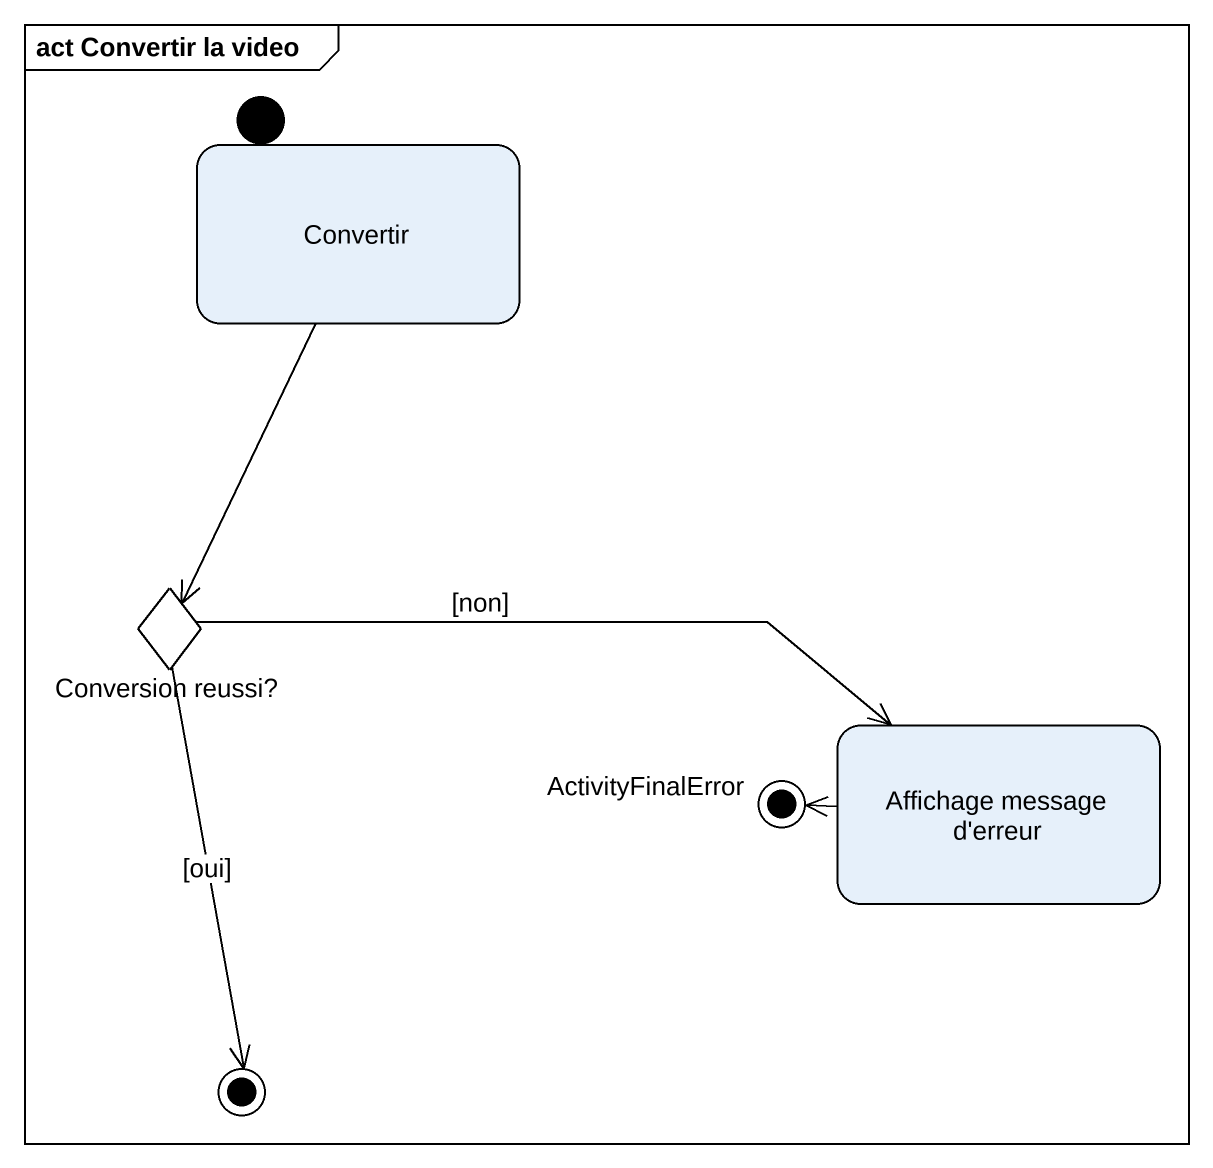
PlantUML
@startuml
mainframe act Convertir la video
hide empty description
state initial1 <<start>>
state Convertir
state "Conversion reussi?" as Conversion_reussi <<choice>>
state "Affichage message d'erreur" as Affichage_message_d_erreur
state ActivityFinalError <<end>>
state final1 <<end>>
Convertir --> Conversion_reussi
Conversion_reussi -right-> Affichage_message_d_erreur : [non]
Conversion_reussi --> final1 : [oui]
Affichage_message_d_erreur -left-> ActivityFinalError
@enduml
